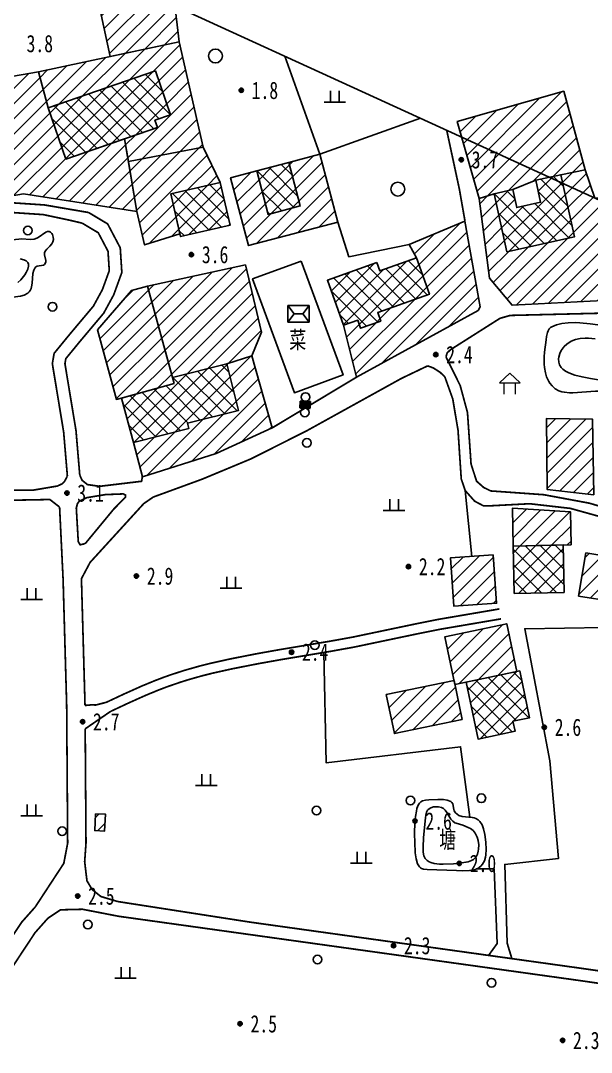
# Model space of a CAD drawing. Header units: metres. Extents: x 494039 to 619385, y 3351420 to 3402703.
# Drawn here: x 584907.1 to 585038.9, y 3395244.8 to 3395483.2 of the extents above; entities that cross this region are included whole.
import ezdxf
from ezdxf.enums import TextEntityAlignment as Align

# ---------------------------------------------------------------- set-up
doc = ezdxf.new("R2010")
doc.units = ezdxf.units.M
for name, pattern in [('4410a', [0]), ('8521', [0]), ('9610', [0])]:
    doc.linetypes.add(name, pattern=pattern)
for name, color, linetype in [('210100', 130, 'Continuous'), ('230102', 141, 'Continuous'), ('310300', 8, 'Continuous'), ('310500', 8, 'Continuous'), ('330400', 8, 'Continuous'), ('350205', 8, 'Continuous'), ('420500', 8, 'Continuous'), ('440100', 8, 'Continuous'), ('510301', 8, 'Continuous'), ('510402', 8, 'Continuous'), ('720100', 8, 'Continuous'), ('760201', 8, '8521'), ('810100', 8, '9610'), ('810302', 8, 'Continuous'), ('810501', 8, 'Continuous'), ('范围线', 8, 'Continuous')]:
    doc.layers.add(name, color=color, linetype=linetype)
pattern_1 = [(45, (0, 0), (-1.767766953, 1.767766953), []), (135, (0, 0), (-1.767766953, -1.767766953), [])]
pattern_2 = [(45, (0, 0), (-1.767766953, 1.767766953), [])]

# ---------------------------------------------------------------- blocks, each defined once
blk = doc.blocks.new('gc100')
at = {"color": 0, "linetype": 'Continuous', "lineweight": 13, "flags": 128}
blk.add_lwpolyline([(-1.2, 1.3), (1.2, 1.3), (0, 2.4)], close=True, dxfattribs=at)
for points in [[(-0.65, 0), (-0.65, 1.3)], [(0.65, 0), (0.65, 1.3)]]:
    blk.add_lwpolyline(points, dxfattribs=at)
blk = doc.blocks.new('gc170')
at = {"linetype": 'Continuous'}
blk.add_circle((0, 0), 0.5, dxfattribs=at)
blk = doc.blocks.new('p_point')
for radius in [0.25, 0.2, 0.15, 0.1, 0.05]:
    blk.add_circle((0, 0), radius)
blk.add_point((0, 0))
blk = doc.blocks.new('vm')
at = {"linetype": 'Continuous'}
for p, q in [((-0.5, 0), (-0.5, 1.3)), ((0.5, 1.3), (0.5, 0)), ((1.25, 0), (-1.25, 0))]:
    blk.add_line(p, q, dxfattribs=at)
blk = doc.blocks.new('v1')
blk.add_circle((0, 0), 0.8)
blk = doc.blocks.new('mf')
for p, q in [((1.25, 0.95), (-1.25, 0.95)), ((-1.25, 0.95), (-1.25, -0.95)), ((0.5, 0), (-0.5, 0)), ((1.25, -0.95), (1.25, 0.95)), ((-1.25, -0.95), (1.25, -0.95))]:
    blk.add_line(p, q)
at = {"flags": 128}
for points in [[(-1.25, -0.95), (-0.5, 0), (-1.25, 0.95)], [(1.25, -0.95), (0.5, 0), (1.25, 0.95)]]:
    blk.add_lwpolyline(points, dxfattribs=at)
blk = doc.blocks.new('1-3&1-4')
at = {"layer": '310300', "linetype": 'Continuous'}
h = blk.add_hatch(dxfattribs=at)
h.set_pattern_fill('ANSI31', color=8, scale=20, style=0)
h.set_pattern_definition(pattern_2)
h.paths.add_polyline_path([(584927.7549, 3395474.8623), (584923.562, 3395494.2034), (584941.5204, 3395496.6392), (584943.6501, 3395478.2755)])
h = blk.add_hatch(dxfattribs=at)
h.set_pattern_fill('ANSI31', color=8, scale=20, style=0)
h.set_pattern_definition(pattern_2)
h.paths.add_polyline_path([(584911.2018, 3395471.3078), (584913.3858, 3395463.0148), (584938.1755, 3395471.5699), (584941.6874, 3395461.3935), (584938.0635, 3395460.1428), (584938.6354, 3395458.4856), (584931.0509, 3395455.8682), (584931.9519, 3395450.5893), (584949.2169, 3395453.9474), (584943.6501, 3395478.2755)])
h = blk.add_hatch(dxfattribs=at)
h.set_pattern_fill('ANSI31', color=8, scale=20, style=0)
h.set_pattern_definition(pattern_2)
h.paths.add_polyline_path([(584911.2018, 3395471.3078), (584913.3858, 3395463.0148), (584917.4696, 3395451.1812), (584931.0509, 3395455.8682), (584933.913, 3395439.1002), (584907.6917, 3395443.1201), (584902.8868, 3395442.2922), (584896.8801, 3395468.8638)])
h = blk.add_hatch(dxfattribs=at)
h.set_pattern_fill('ANSI31', color=8, scale=20, style=0)
h.set_pattern_definition(pattern_2)
h.paths.add_polyline_path([(585026.0589, 3395446.2857), (585031.8204, 3395447.5526), (585037.478, 3395448.6897), (585032.4998, 3395466.852), (585007.8938, 3395459.8409), (585012.9944, 3395442.0933), (585016.4315, 3395443.1862), (585020.7239, 3395444.13)])
h = blk.add_hatch(dxfattribs=at)
h.set_pattern_fill('ANSI31', color=8, scale=20, style=0)
h.set_pattern_definition(pattern_2)
h.paths.add_polyline_path([(584931.9519, 3395450.5893), (584933.913, 3395439.1002), (584935.6748, 3395431.3255), (584943.8642, 3395433.8857), (584941.7241, 3395443.1467), (584953.1413, 3395445.7851), (584949.2169, 3395453.9474)])
h = blk.add_hatch(dxfattribs=at)
h.set_pattern_fill('ANSI31', color=8, scale=20, style=0)
h.set_pattern_definition(pattern_2)
h.paths.add_polyline_path([(584971.6364, 3395440.3621), (584964.2266, 3395438.4078), (584961.5763, 3395448.4566), (584955.5512, 3395446.8675), (584959.69, 3395431.1749), (584980.3112, 3395436.6136), (584976.1724, 3395452.3062), (584968.9862, 3395450.4109)])
h = blk.add_hatch(dxfattribs=at)
h.set_pattern_fill('ANSI31', color=8, scale=20, style=0)
h.set_pattern_definition(pattern_2)
h.paths.add_polyline_path([(585012.9944, 3395442.0933), (585016.4315, 3395443.1862), (585019.3865, 3395429.7469), (585034.9816, 3395433.176), (585031.8204, 3395447.5526), (585037.478, 3395448.6897), (585039.7059, 3395442.1699), (585043.4365, 3395442.4897), (585047.6071, 3395418.8369), (585020.5698, 3395417.4028), (585015.3667, 3395423.644)])
h = blk.add_hatch(dxfattribs=at)
h.set_pattern_fill('ANSI31', color=8, scale=20, style=0)
h.set_pattern_definition(pattern_2)
h.paths.add_polyline_path([(584998.4728, 3395428.3308), (585001.4631, 3395419.9449), (584989.5395, 3395415.6932), (584990.2385, 3395413.7331), (584985.5846, 3395412.0736), (584984.9175, 3395413.9445), (584981.6225, 3395412.7696), (584984.6415, 3395400.7823), (585012.7653, 3395416.2162), (585013.1777, 3395417.0685), (585009.6995, 3395436.8419), (584996.8025, 3395431.4045)])
h = blk.add_hatch(dxfattribs=at)
h.set_pattern_fill('ANSI31', color=8, scale=20, style=0)
h.set_pattern_definition(pattern_2)
h.paths.add_polyline_path([(584936.3888, 3395421.8446), (584942.1645, 3395400.6973), (584954.6989, 3395403.8315), (584960.4394, 3395405.688), (584962.6893, 3395411.2092), (584958.985, 3395426.7312)])
h = blk.add_hatch(dxfattribs=at)
h.set_pattern_fill('ANSI31', color=8, scale=20, style=0)
h.set_pattern_definition(pattern_2)
h.paths.add_polyline_path([(584942.5484, 3395399.2918), (584936.3888, 3395421.8446), (584932.633, 3395420.8188), (584924.7775, 3395411.7325), (584929.1731, 3395395.6387)])
h = blk.add_hatch(dxfattribs=at)
h.set_pattern_fill('ANSI31', color=8, scale=20, style=0)
h.set_pattern_definition(pattern_2)
h.paths.add_polyline_path([(584933.1136, 3395385.6927), (584945.8871, 3395388.8867), (584945.5753, 3395390.1338), (584957.3856, 3395393.087), (584954.6989, 3395403.8315), (584960.4394, 3395405.688), (584965.1225, 3395389.0382), (584952.2298, 3395383.1433), (584935.1808, 3395377.7881)])
h = blk.add_hatch(dxfattribs=at)
h.set_pattern_fill('ANSI31', color=8, scale=20, style=0)
h.set_pattern_definition(pattern_2)
h.paths.add_polyline_path([(585039.4963, 3395373.6203), (585039.1352, 3395391.0951), (585028.5334, 3395391.2425), (585028.6849, 3395374.805)])
h = blk.add_hatch(dxfattribs=at)
h.set_pattern_fill('ANSI31', color=8, scale=20, style=0)
h.set_pattern_definition(pattern_2)
h.paths.add_polyline_path([(585034.2063, 3395362.0432), (585034.0485, 3395369.6875), (585020.6581, 3395370.4753), (585020.8378, 3395361.7673)])
h = blk.add_hatch(dxfattribs=at)
h.set_pattern_fill('ANSI31', color=8, scale=20, style=0)
h.set_pattern_definition(pattern_2)
h.paths.add_polyline_path([(585037.5787, 3395360.2122), (585045.4913, 3395358.9143), (585043.8512, 3395348.9151), (585035.9386, 3395350.213)])
h = blk.add_hatch(dxfattribs=at)
h.set_pattern_fill('ANSI31', color=8, scale=20, style=0)
h.set_pattern_definition(pattern_2)
h.paths.add_polyline_path([(585016.1779, 3395359.7109), (585016.9816, 3395348.55), (585007.1447, 3395347.8417), (585006.3411, 3395359.0027)])
h = blk.add_hatch(dxfattribs=at)
h.set_pattern_fill('ANSI31', color=8, scale=20, style=0)
h.set_pattern_definition(pattern_2)
h.paths.add_polyline_path([(585021.649, 3395332.791), (585019.3315, 3395343.8154), (585005.0663, 3395340.8166), (585007.3838, 3395329.7922)])
h = blk.add_hatch(dxfattribs=at)
h.set_pattern_fill('ANSI31', color=8, scale=20, style=0)
h.set_pattern_definition(pattern_2)
h.paths.add_polyline_path([(585009.0825, 3395321.7115), (584993.3916, 3395318.413), (584991.4991, 3395327.4157), (585007.1899, 3395330.7142)])
h = blk.add_hatch(dxfattribs=at)
h.set_pattern_fill('ANSI31', color=8, scale=20, style=0)
h.set_pattern_definition(pattern_2)
h.paths.add_polyline_path([(584924.3751, 3395299.8874), (584924.1649, 3395295.9974), (584926.4563, 3395295.8736), (584926.6665, 3395299.7636)])
at = {"layer": '310500', "linetype": 'Continuous'}
h = blk.add_hatch(dxfattribs=at)
h.set_pattern_fill('ANSI37', color=8, scale=20, style=0)
h.set_pattern_definition(pattern_1)
h.paths.add_polyline_path([(584938.1755, 3395471.5699), (584941.6874, 3395461.3935), (584938.0635, 3395460.1428), (584938.6354, 3395458.4856), (584917.4696, 3395451.1812), (584913.3858, 3395463.0148)])
h = blk.add_hatch(dxfattribs=at)
h.set_pattern_fill('ANSI37', color=8, scale=20, style=0)
h.set_pattern_definition(pattern_1)
h.paths.add_polyline_path([(584968.9862, 3395450.4109), (584971.6364, 3395440.3621), (584964.2266, 3395438.4078), (584961.5763, 3395448.4566)])
h = blk.add_hatch(dxfattribs=at)
h.set_pattern_fill('ANSI37', color=8, scale=20, style=0)
h.set_pattern_definition(pattern_1)
h.paths.add_polyline_path([(584953.1413, 3395445.7851), (584955.4281, 3395435.8892), (584944.0109, 3395433.2508), (584941.7241, 3395443.1467)])
h = blk.add_hatch(dxfattribs=at)
h.set_pattern_fill('ANSI37', color=8, scale=20, style=0)
h.set_pattern_definition(pattern_1)
h.paths.add_polyline_path([(585034.9816, 3395433.176), (585031.8204, 3395447.5526), (585026.0589, 3395446.2857), (585027.1794, 3395441.1897), (585021.6383, 3395439.9713), (585020.7239, 3395444.13), (585016.4315, 3395443.1862), (585019.3865, 3395429.7469)])
h = blk.add_hatch(dxfattribs=at)
h.set_pattern_fill('ANSI37', color=8, scale=20, style=0)
h.set_pattern_definition(pattern_1)
h.paths.add_polyline_path([(584989.3666, 3395427.2823), (584990.0622, 3395425.3318), (584998.4728, 3395428.3308), (585001.4631, 3395419.9449), (584989.5395, 3395415.6932), (584990.2385, 3395413.7331), (584985.5846, 3395412.0736), (584984.9175, 3395413.9445), (584981.6225, 3395412.7696), (584977.9049, 3395423.1953)])
h = blk.add_hatch(dxfattribs=at)
h.set_pattern_fill('ANSI37', color=8, scale=20, style=0)
h.set_pattern_definition(pattern_1)
h.paths.add_polyline_path([(584942.518, 3395399.2835), (584942.1645, 3395400.6973), (584954.6989, 3395403.8315), (584957.3856, 3395393.087), (584945.5753, 3395390.1338), (584945.8871, 3395388.8867), (584933.1136, 3395385.6927), (584930.3477, 3395395.9596)])
h = blk.add_hatch(dxfattribs=at)
h.set_pattern_fill('ANSI37', color=8, scale=20, style=0)
h.set_pattern_definition(pattern_1)
h.paths.add_polyline_path([(585032.3466, 3395362.0048), (585032.5725, 3395351.0578), (585021.0638, 3395350.8203), (585020.8378, 3395361.7673)])
h = blk.add_hatch(dxfattribs=at)
h.set_pattern_fill('ANSI37', color=8, scale=20, style=0)
h.set_pattern_definition(pattern_1)
h.paths.add_polyline_path([(585022.33, 3395332.9342), (585024.6127, 3395322.0755), (585020.7827, 3395321.2704), (585021.2702, 3395318.9511), (585012.7292, 3395317.1556), (585009.959, 3395330.3336)])
at = {"layer": '210100', "color": 141, "linetype": 'Continuous', "flags": 128}
for points in [[(584906.4182, 3395422.649), (584907.1009, 3395423.2769), (584907.4183, 3395423.6364), (584908.0078, 3395424.4562), (584908.3068, 3395424.9692), (584908.6828, 3395425.7755), (584908.8639, 3395426.4256), (584908.8724, 3395426.926), (584908.7311, 3395427.3006), (584908.3277, 3395427.6622), (584907.7891, 3395427.9019), (584906.9771, 3395428.1157)], [(585041.9672, 3395399.9526), (585038.7277, 3395400.442), (585036.733, 3395400.8283), (585035.0856, 3395401.2726), (585033.6965, 3395401.7801), (585032.8934, 3395402.1803), (585032.2964, 3395402.5956), (585031.894, 3395403), (585031.5198, 3395403.645), (585031.3619, 3395404.266), (585031.3345, 3395405.0016), (585031.3788, 3395405.4119), (585031.582, 3395406.22), (585031.9268, 3395406.974), (585032.3441, 3395407.5823), (585032.6121, 3395407.8888), (585033.2112, 3395408.4335), (585034.2252, 3395409.0757), (585035.1921, 3395409.4629), (585036.2932, 3395409.7032), (585037.4248, 3395409.7849), (585038.1928, 3395409.7682), (585039.7532, 3395409.6048)]]:
    blk.add_lwpolyline(points, dxfattribs=at)
at = {"layer": '230102', "color": 141, "linetype": 'Continuous', "elevation": 1.9944, "flags": 128}
blk.add_lwpolyline([(585009.1962, 3395297.2657), (585007.6862, 3395297.6859), (585007.367, 3395297.8355), (585006.863, 3395298.1707), (585006.4065, 3395298.6557), (585005.5381, 3395300.1607), (585005.157, 3395300.7043), (585004.736, 3395301.0801), (585004.2497, 3395301.3347), (585003.5464, 3395301.5152), (585002.7776, 3395301.5201), (585002.4222, 3395301.4659), (585001.8045, 3395301.2752), (585001.2292, 3395300.897), (585001.071, 3395300.7037), (585000.8415, 3395300.2468), (585000.6626, 3395299.5576), (585000.5797, 3395298.9861), (585000.1353, 3395294.3774), (585000.0109, 3395292.2094), (585000.0606, 3395290.9952), (585000.2278, 3395290.1808), (585000.5056, 3395289.5869), (585000.9897, 3395289.0654), (585001.3976, 3395288.7894), (585001.7922, 3395288.6041), (585002.5795, 3395288.3847), (585003.8131, 3395288.25), (585004.6544, 3395288.2303), (585007.0775, 3395288.3173), (585008.4575, 3395288.4412), (585009.9187, 3395288.6727), (585010.4372, 3395288.7997), (585011.2001, 3395289.0746), (585011.6902, 3395289.3611), (585012.1045, 3395289.7676), (585012.4113, 3395290.2609), (585012.5577, 3395290.5883), (585012.7589, 3395291.2406), (585012.8417, 3395291.7298), (585012.8737, 3395292.6965), (585012.7528, 3395293.7154), (585012.5412, 3395294.485), (585012.0671, 3395295.4236), (585011.5588, 3395296.0106), (585010.9813, 3395296.4516), (585010.6133, 3395296.6724), (585009.7766, 3395297.0664)], close=True, dxfattribs=at)
at = {"layer": '310300', "color": 8, "linetype": 'Continuous', "flags": 128}
for points, elevation in [([(584927.7549, 3395474.8623), (584923.562, 3395494.2034), (584941.5204, 3395496.6392), (584943.6501, 3395478.2755)], 6.5997), ([(584911.2018, 3395471.3078), (584913.3858, 3395463.0148), (584938.1755, 3395471.5699), (584941.6874, 3395461.3935), (584938.0635, 3395460.1428), (584938.6354, 3395458.4856), (584931.0509, 3395455.8682), (584931.9519, 3395450.5893), (584949.2169, 3395453.9474), (584943.6501, 3395478.2755)], 5.3155), ([(584911.2018, 3395471.3078), (584913.3858, 3395463.0148), (584917.4696, 3395451.1812), (584931.0509, 3395455.8682), (584933.913, 3395439.1002), (584907.6917, 3395443.1201), (584902.8868, 3395442.2922), (584896.8801, 3395468.8638)], 5.3155), ([(585026.0589, 3395446.2857), (585031.8204, 3395447.5526), (585037.478, 3395448.6897), (585032.4998, 3395466.852), (585007.8938, 3395459.8409), (585012.9944, 3395442.0933), (585016.4315, 3395443.1862), (585020.7239, 3395444.13)], 5.2336), ([(584931.9519, 3395450.5893), (584933.913, 3395439.1002), (584935.6748, 3395431.3255), (584943.8642, 3395433.8857), (584941.7241, 3395443.1467), (584953.1413, 3395445.7851), (584949.2169, 3395453.9474)], 5.6616), ([(584971.6364, 3395440.3621), (584964.2266, 3395438.4078), (584961.5763, 3395448.4566), (584955.5512, 3395446.8675), (584959.69, 3395431.1749), (584980.3112, 3395436.6136), (584976.1724, 3395452.3062), (584968.9862, 3395450.4109)], 5.6616), ([(585012.9944, 3395442.0933), (585016.4315, 3395443.1862), (585019.3865, 3395429.7469), (585034.9816, 3395433.176), (585031.8204, 3395447.5526), (585037.478, 3395448.6897), (585039.7059, 3395442.1699), (585043.4365, 3395442.4897), (585047.6071, 3395418.8369), (585020.5698, 3395417.4028), (585015.3667, 3395423.644)], 5.2336), ([(584936.3888, 3395421.8446), (584942.1645, 3395400.6973), (584954.6989, 3395403.8315), (584960.4394, 3395405.688), (584962.6893, 3395411.2092), (584958.985, 3395426.7312)], 5.3452), ([(584942.5484, 3395399.2918), (584936.3888, 3395421.8446), (584932.633, 3395420.8188), (584924.7775, 3395411.7325), (584929.1731, 3395395.6387)], 5.3452), ([(584933.1136, 3395385.6927), (584945.8871, 3395388.8867), (584945.5753, 3395390.1338), (584957.3856, 3395393.087), (584954.6989, 3395403.8315), (584960.4394, 3395405.688), (584965.1225, 3395389.0382), (584952.2298, 3395383.1433), (584935.1808, 3395377.7881)], 5.2336), ([(585039.4963, 3395373.6203), (585039.1352, 3395391.0951), (585028.5334, 3395391.2425), (585028.6849, 3395374.805)], 5.3452), ([(585034.2063, 3395362.0432), (585034.0485, 3395369.6875), (585020.6581, 3395370.4753), (585020.8378, 3395361.7673)], 5.3452), ([(585037.5787, 3395360.2122), (585045.4913, 3395358.9143), (585043.8512, 3395348.9151), (585035.9386, 3395350.213)], 5.3452), ([(585016.1779, 3395359.7109), (585016.9816, 3395348.55), (585007.1447, 3395347.8417), (585006.3411, 3395359.0027)], 5.3452), ([(585021.649, 3395332.791), (585019.3315, 3395343.8154), (585005.0663, 3395340.8166), (585007.3838, 3395329.7922)], 5.3452), ([(585009.0825, 3395321.7115), (584993.3916, 3395318.413), (584991.4991, 3395327.4157), (585007.1899, 3395330.7142)], 5.3452)]:
    blk.add_lwpolyline(points, close=True, dxfattribs=dict(at, elevation=elevation))
for points in [[(584998.4728, 3395428.3308), (585001.4631, 3395419.9449), (584989.5395, 3395415.6932), (584990.2385, 3395413.7331), (584985.5846, 3395412.0736), (584984.9175, 3395413.9445), (584981.6225, 3395412.7696), (584984.6415, 3395400.7823), (585012.7653, 3395416.2162), (585013.1777, 3395417.0685), (585009.6995, 3395436.8419), (584996.8025, 3395431.4045)], [(584924.3751, 3395299.8874), (584924.1649, 3395295.9974), (584926.4563, 3395295.8736), (584926.6665, 3395299.7636)]]:
    blk.add_lwpolyline(points, close=True, dxfattribs=at)
at = {"layer": '310500', "color": 8, "linetype": 'Continuous', "flags": 128}
for points, elevation in [([(584938.1755, 3395471.5699), (584941.6874, 3395461.3935), (584938.0635, 3395460.1428), (584938.6354, 3395458.4856), (584917.4696, 3395451.1812), (584913.3858, 3395463.0148)], 11.6411), ([(584968.9862, 3395450.4109), (584971.6364, 3395440.3621), (584964.2266, 3395438.4078), (584961.5763, 3395448.4566)], 11.6411), ([(584953.1413, 3395445.7851), (584955.4281, 3395435.8892), (584944.0109, 3395433.2508), (584941.7241, 3395443.1467)], 11.6411), ([(585034.9816, 3395433.176), (585031.8204, 3395447.5526), (585026.0589, 3395446.2857), (585027.1794, 3395441.1897), (585021.6383, 3395439.9713), (585020.7239, 3395444.13), (585016.4315, 3395443.1862), (585019.3865, 3395429.7469)], 10.4377), ([(584989.3666, 3395427.2823), (584990.0622, 3395425.3318), (584998.4728, 3395428.3308), (585001.4631, 3395419.9449), (584989.5395, 3395415.6932), (584990.2385, 3395413.7331), (584985.5846, 3395412.0736), (584984.9175, 3395413.9445), (584981.6225, 3395412.7696), (584977.9049, 3395423.1953)], 10.4377), ([(585022.33, 3395332.9342), (585024.6127, 3395322.0755), (585020.7827, 3395321.2704), (585021.2702, 3395318.9511), (585012.7292, 3395317.1556), (585009.959, 3395330.3336)], 13.0843)]:
    blk.add_lwpolyline(points, close=True, dxfattribs=dict(at, elevation=elevation))
for points in [[(584942.518, 3395399.2835), (584942.1645, 3395400.6973), (584954.6989, 3395403.8315), (584957.3856, 3395393.087), (584945.5753, 3395390.1338), (584945.8871, 3395388.8867), (584933.1136, 3395385.6927), (584930.3477, 3395395.9596)], [(585032.3466, 3395362.0048), (585032.5725, 3395351.0578), (585021.0638, 3395350.8203), (585020.8378, 3395361.7673)]]:
    blk.add_lwpolyline(points, close=True, dxfattribs=at)
at = {"layer": '330400', "color": 8, "linetype": 'Continuous', "flags": 128}
blk.add_lwpolyline([(584971.88, 3395427.6065), (584981.5428, 3395401.3031), (584970.285, 3395397.1674), (584960.6222, 3395423.4708)], close=True, dxfattribs=at)
at = {"layer": '420500', "color": 8, "linetype": 'Continuous', "const_width": 0.4, "flags": 128}
for points in [[(585009.6995, 3395436.8419), (585008.4064, 3395444.195), (585005.4771, 3395457.8459)], [(584843.1046, 3395410.9812), (584851.8843, 3395414.3141), (584853.2287, 3395415.0622), (584853.889, 3395415.746), (584854.7818, 3395416.8738), (584860.9884, 3395426.0576), (584863.8156, 3395428.5532), (584869.2166, 3395431.846), (584876.8332, 3395434.3754), (584890.4648, 3395437.854), (584900.5153, 3395440.4734), (584905.1215, 3395441.0754), (584912.6049, 3395440.5724), (584922.7538, 3395438.8321)], [(584843.9683, 3395408.4949), (584852.8725, 3395412.2976), (584854.6104, 3395413.2647), (584855.5788, 3395414.2676), (584856.5926, 3395415.5481), (584862.6865, 3395424.5653), (584865.1516, 3395426.7412), (584870.1658, 3395429.7983), (584877.4646, 3395432.2221), (584891.0248, 3395435.6825), (584900.9451, 3395438.268), (584905.1923, 3395438.823), (584912.2953, 3395438.3456), (584918.4035, 3395437.0491), (584921.2797, 3395436.3707)], [(584922.7538, 3395438.8321), (584927.1528, 3395436.1975), (584930.0627, 3395430.6682), (584930.4319, 3395424.9665), (584928.5557, 3395419.8194), (584926.2468, 3395415.5753), (584920.6448, 3395408.9106), (584917.4893, 3395405.0602), (584917.2883, 3395403.899), (584919.8408, 3395388.4426), (584920.7112, 3395378.156)], [(584921.2797, 3395436.3707), (584924.9885, 3395434.1495), (584927.2391, 3395429.8729), (584927.5298, 3395425.3827), (584925.9333, 3395421.0028), (584923.8646, 3395417.2002), (584918.437, 3395410.743), (584914.7912, 3395406.2943), (584914.3785, 3395403.9103), (584916.9916, 3395388.0873), (584917.8524, 3395377.9141)], [(585094.3384, 3395417.1495), (585071.0541, 3395411.765), (585065.7996, 3395411.5146), (585049.9946, 3395414.6399), (585043.3835, 3395415.6199), (585020.1399, 3395415.0514), (585017.7571, 3395414.3642), (585006.3996, 3395407.1557), (585005.5827, 3395406.404), (585005.3123, 3395405.4696)], [(585105.6163, 3395365.5157), (585087.0938, 3395367.5223), (585082.8983, 3395366.7571), (585071.9434, 3395363.3884), (585068.9954, 3395363.3344), (585054.6744, 3395366.8327), (585038.4439, 3395371.6613), (585027.8918, 3395373.6215), (585015.6567, 3395374.4926), (585014.0367, 3395375.2842), (585012.3816, 3395376.7356), (585011.1015, 3395380.7011), (585010.2746, 3395392.6218), (585008.5934, 3395398.8417), (585005.3123, 3395405.4696)], [(584923.097, 3395357.9771), (584935.486, 3395371.556), (584937.675, 3395373.0729), (584949.0145, 3395377.2211), (584960.3279, 3395381.9328), (584973.2187, 3395388.4343), (584994.9816, 3395400.4768), (585001.0681, 3395403.3951)], [(585005.0332, 3395400.8857), (585006.8732, 3395395.7456), (585008.09, 3395388.5244), (585008.8337, 3395377.2783), (585009.7551, 3395374.5673), (585011.932, 3395372.1248), (585013.9778, 3395371.0406), (585015.3667, 3395371.0461), (585024.6488, 3395371.535), (585034.0285, 3395370.4624), (585050.0111, 3395366.0271), (585054.8066, 3395364.0572), (585065.2447, 3395361.557), (585067.3415, 3395360.6003), (585067.5208, 3395359.4567), (585065.2666, 3395342.9984)], [(584917.8524, 3395377.9141), (584917.1879, 3395376.6936), (584916.6771, 3395376.1477), (584915.5235, 3395375.6211), (584909.8354, 3395374.6543), (584893.067, 3395374.7001)], [(584920.7112, 3395378.156), (584921.2498, 3395376.9432), (584922.4812, 3395375.9592), (584925.2781, 3395375.5568), (584934.9887, 3395376.7221), (584935.1808, 3395377.7881)], [(584892.5745, 3395371.1889), (584902.19, 3395372.292), (584913.8018, 3395372.5099), (584916.0518, 3395370.763)], [(584917.9153, 3395293.0916), (584917.6883, 3395324.8486), (584916.862, 3395354.0535), (584916.0518, 3395370.763)], [(584921.9275, 3395324.9237), (584921.0987, 3395354.2162), (584923.097, 3395357.9771)], [(584929.4582, 3395279.6123), (584925.5835, 3395280.7734), (584923.5954, 3395282.3559), (584922.3709, 3395284.4), (584921.8439, 3395288.8291), (584922.1547, 3395293.1219)], [(584929.4582, 3395279.6123), (584960.1442, 3395274.8394), (585036.9625, 3395264.1242), (585052.9569, 3395261.8082)], [(584887.017, 3395224.9664), (584886.0711, 3395235.0664), (584886.7952, 3395240.4272), (584888.0705, 3395244.9011), (584891.0909, 3395250.1737), (584899.7836, 3395263.465), (584907.2822, 3395274.8199), (584910.4287, 3395278.3583)], [(584929.7173, 3395276.1988), (585036.5611, 3395261.3019), (585052.5483, 3395258.9869)], [(584890.6444, 3395225.4083), (584890.0051, 3395234.9341), (584890.6386, 3395239.6242), (584891.7059, 3395243.3685), (584894.4317, 3395248.1268), (584903.0564, 3395261.3142), (584910.3955, 3395272.4274), (584913.3553, 3395275.7559)]]:
    blk.add_lwpolyline(points, dxfattribs=at)
for points, elevation in [([(585001.0681, 3395403.3951), (585002.3886, 3395402.9153), (585003.963, 3395401.8951), (585005.0332, 3395400.8857)], 3.0312), ([(584984.6415, 3395400.7823), (584965.1225, 3395389.0382)], 3.1593), ([(584922.1547, 3395293.1219), (584921.9661, 3395319.5204)], 2.9922), ([(584910.4287, 3395278.3583), (584917.0201, 3395288.4207), (584917.9153, 3395293.0916)], 2.9922), ([(584913.3553, 3395275.7559), (584916.2743, 3395277.697), (584921.3349, 3395277.8241), (584929.7173, 3395276.1988)], 3.0572)]:
    blk.add_lwpolyline(points, dxfattribs=dict(at, elevation=elevation))
blk.add_lwpolyline([(584922.3058, 3395372.9328), (584920.5738, 3395372.1003), (584920.1709, 3395371.5643), (584919.9139, 3395370.5306), (584920.3647, 3395362.7687), (584920.799, 3395362.0506), (584921.6303, 3395362.2377), (584922.0666, 3395362.4324), (584928.5538, 3395370.2892), (584931.2618, 3395373.0476), (584931.2829, 3395373.5375), (584930.7606, 3395373.8059), (584926.6173, 3395373.6455)], close=True, dxfattribs=at)
at = {"layer": '440100', "color": 8, "linetype": '4410a', "const_width": 0.4, "flags": 128}
blk.add_lwpolyline([(584926.8645, 3395325.6535), (584930.8201, 3395327.5108), (584935.0371, 3395329.4067), (584938.1234, 3395330.6765), (584940.1649, 3395331.452), (584941.7399, 3395332.01), (584944.9213, 3395333.0384), (584948.5396, 3395334.0653), (584950.6846, 3395334.6043), (584955.3605, 3395335.6494), (584961.5103, 3395336.8589), (584966.9252, 3395337.8275), (584978.2795, 3395339.7226), (584983.6754, 3395340.6954), (584998.3866, 3395343.7831), (585003.4544, 3395344.7969), (585017.6347, 3395347.2208)], dxfattribs=at)
at = {"layer": '440100', "color": 8, "linetype": 'Continuous', "const_width": 0.4, "flags": 128}
for points in [[(584927.8069, 3395323.5291), (584931.7244, 3395325.3694), (584935.9011, 3395327.2472), (584938.9581, 3395328.5042), (584940.9577, 3395329.2634), (584944.0431, 3395330.3232), (584945.7954, 3395330.8707), (584948.9346, 3395331.7622), (584951.2572, 3395332.349), (584955.8908, 3395333.3849), (584961.9853, 3395334.5831), (584967.3546, 3395335.5431), (584978.7104, 3395337.4385), (584984.107, 3395338.4115), (584998.8187, 3395341.4993), (585003.8858, 3395342.5129), (585018.0271, 3395344.9301)], [(584921.9661, 3395319.5204), (584927.8069, 3395323.5291)]]:
    blk.add_lwpolyline(points, dxfattribs=at)
at = {"layer": '440100', "color": 8, "linetype": '4410a', "const_width": 0.4, "elevation": 3.3543, "flags": 128}
blk.add_lwpolyline([(584921.9275, 3395324.9237), (584923.4164, 3395325.0604), (584924.3952, 3395325.0204), (584926.8645, 3395325.6535)], dxfattribs=at)
at = {"layer": '510402', "color": 8, "linetype": 'Continuous'}
for p, q in [((584971.6183, 3395395.2489), (584971.549, 3395393.6889)), ((584971.549, 3395393.6889), (584973.9466, 3395393.5823)), ((584974.0159, 3395395.1423), (584971.6183, 3395395.2489)), ((584973.9466, 3395393.5823), (584974.0159, 3395395.1423))]:
    blk.add_line(p, q, dxfattribs=at)
at = {"layer": '510402', "color": 8, "linetype": 'Continuous', "const_width": 2.4, "flags": 128}
blk.add_lwpolyline([(584972.8268, 3395395.4146), (584972.7381, 3395393.4166)], dxfattribs=at)
at = {"layer": '760201', "color": 8, "linetype": '8521', "flags": 128}
for points in [[(584658.7937, 3395385.9027), (584662.9267, 3395386.0161), (584665.1711, 3395386.2161), (584666.9675, 3395386.4851), (584669.2472, 3395386.9718), (584670.7573, 3395387.3577), (584681.2677, 3395390.4635), (584683.9131, 3395391.1518), (584686.0859, 3395391.6146), (584690.1498, 3395392.2973), (584704.6949, 3395394.291), (584707.2332, 3395394.7113), (584715.55, 3395396.2969), (584718.2336, 3395396.6803), (584720.7069, 3395396.8533), (584722.9677, 3395396.8096), (584725.8805, 3395396.5683), (584733.021, 3395395.691), (584736.279, 3395395.3769), (584738.2739, 3395395.2781), (584746.6122, 3395395.1353), (584749.0866, 3395394.9549), (584750.8367, 3395394.7052), (584752.766, 3395394.2808), (584755.0571, 3395393.6257), (584756.5733, 3395393.1275), (584759.5832, 3395392.03), (584762.561, 3395390.829), (584765.4919, 3395389.5249), (584767.6397, 3395388.4557), (584769.0343, 3395387.6798), (584770.2313, 3395386.9434), (584772.5573, 3395385.3588), (584775.9523, 3395382.8292), (584781.9317, 3395378.2648), (584784.2149, 3395376.6428), (584786.1659, 3395375.3909), (584787.7785, 3395374.4956), (584788.5488, 3395374.125), (584790.0076, 3395373.5176), (584791.1267, 3395373.1131), (584793.7942, 3395372.2838), (584803.9202, 3395369.619), (584806.9811, 3395368.6572), (584808.7781, 3395367.9705), (584811.2197, 3395366.899), (584814.3066, 3395365.3969), (584818.3693, 3395363.2697), (584820.3834, 3395362.1669), (584824.0389, 3395360.0653), (584830.8619, 3395355.8459), (584832.9851, 3395354.6481), (584833.9457, 3395354.1581), (584835.4157, 3395353.4947), (584836.3435, 3395353.142), (584837.9565, 3395352.6542), (584839.7961, 3395352.2455), (584840.9164, 3395352.0571), (584843.1802, 3395351.7971), (584845.7673, 3395351.7012), (584846.999, 3395351.7378), (584849.4577, 3395351.9388), (584853.1191, 3395352.4825), (584855.5255, 3395352.9908), (584856.7117, 3395353.2952), (584858.4599, 3395353.831), (584859.3159, 3395354.1429), (584860.4326, 3395354.6161), (584861.2793, 3395355.0365), (584862.7168, 3395355.8678), (584863.5158, 3395356.3879), (584865.8215, 3395358.1032), (584867.9769, 3395360.0172), (584869.6169, 3395361.7696), (584870.8397, 3395363.3703), (584872.1156, 3395365.4231), (584872.8413, 3395366.8519), (584873.1608, 3395367.582), (584873.6492, 3395368.9212), (584873.9037, 3395369.826), (584874.2738, 3395371.6692), (584874.5365, 3395373.86), (584874.7012, 3395376.7164), (584874.7396, 3395378.6356), (584874.737, 3395380.5614), (584874.6173, 3395384.7425), (584873.9789, 3395394.459), (584873.8124, 3395398.2346), (584873.8332, 3395401.1465), (584873.9114, 3395402.3835), (584874.1114, 3395404.0179), (584874.4897, 3395405.7303), (584875.1372, 3395407.5239), (584876.0199, 3395409.2333), (584876.7373, 3395410.301), (584877.6421, 3395411.3781), (584878.9651, 3395412.6119), (584880.3506, 3395413.5909), (584881.6844, 3395414.3022), (584882.6038, 3395414.7035), (584884.4964, 3395415.3779), (584886.4409, 3395415.9305), (584889.4214, 3395416.6181), (584893.9871, 3395417.4802), (584897.0884, 3395417.9999), (584906.3804, 3395419.3914), (584907.0259, 3395419.5172), (584907.8832, 3395419.7673), (584908.6833, 3395420.1865), (584909.032, 3395420.5006), (584909.2396, 3395420.779), (584909.4706, 3395421.2786), (584909.5712, 3395421.6255), (584909.7086, 3395422.47), (584909.9006, 3395424.7368), (584910.0983, 3395425.4826), (584910.3067, 3395425.9401), (584910.55, 3395426.2594), (584910.8645, 3395426.4567), (584912.3187, 3395426.7009), (584912.5798, 3395426.8392), (584912.7388, 3395427.0413), (584912.8452, 3395427.4059), (584912.8582, 3395427.7482), (584912.598, 3395429.0269), (584912.577, 3395429.4901), (584912.7467, 3395429.9297), (584913.1141, 3395430.3794), (584913.8217, 3395431.0795), (584914.2211, 3395431.583), (584914.4806, 3395432.0887), (584914.6149, 3395432.6224), (584914.5988, 3395433.1673), (584914.3867, 3395433.7409), (584914.2458, 3395433.9552), (584913.9435, 3395434.267), (584913.6466, 3395434.4357), (584913.4422, 3395434.4796), (584913.2613, 3395434.4691), (584912.8746, 3395434.3261), (584911.0959, 3395433.0892), (584910.7858, 3395432.9181), (584910.1883, 3395432.688), (584909.3426, 3395432.5911), (584907.2286, 3395432.7126), (584906.6162, 3395432.701), (584905.8932, 3395432.6284), (584905.2848, 3395432.5087), (584904.2085, 3395432.185), (584903.5004, 3395431.9156), (584900.5656, 3395430.7117), (584899.6984, 3395430.4446), (584898.5981, 3395430.2136), (584896.9189, 3395430.0347), (584894.9294, 3395430.0003), (584888.8736, 3395430.31), (584886.2779, 3395430.3425), (584885.3666, 3395430.2991), (584883.3531, 3395430.0832), (584881.0223, 3395429.6747), (584879.699, 3395429.3847), (584877.0742, 3395428.7052), (584874.4889, 3395427.8996), (584871.657, 3395426.8103), (584869.8421, 3395425.9296), (584867.8912, 3395424.7247), (584865.809, 3395423.1292), (584863.8823, 3395421.3483), (584862.2968, 3395419.5602), (584861.4161, 3395418.3358), (584860.3724, 3395416.4869), (584859.3601, 3395414.1309), (584858.7448, 3395412.2993), (584858.2522, 3395410.4298), (584857.8686, 3395408.2867), (584857.6761, 3395406.0674), (584857.4525, 3395400.3874), (584857.367, 3395399.4134), (584857.1189, 3395397.7313), (584856.7625, 3395396.3214), (584856.4858, 3395395.5413), (584855.8828, 3395394.1608), (584854.2689, 3395390.8283), (584853.7905, 3395389.601), (584853.4661, 3395388.3801), (584853.375, 3395387.8063), (584853.2873, 3395386.642), (584853.3342, 3395384.8639), (584853.5582, 3395382.758), (584854.2164, 3395377.9012), (584854.335, 3395376.0902), (584854.2977, 3395374.5963), (584854.1845, 3395373.6687), (584853.9571, 3395372.6942), (584853.5429, 3395371.7216), (584853.0757, 3395371.0436), (584852.3638, 3395370.3723), (584851.8663, 3395370.0826), (584851.2421, 3395369.9012), (584850.6137, 3395369.8872), (584849.8994, 3395370.0221), (584849.1173, 3395370.313), (584848.1044, 3395370.8748), (584847.0721, 3395371.6571), (584846.3392, 3395372.3542), (584845.8317, 3395372.9093), (584844.8972, 3395374.0798), (584844.3156, 3395374.8905), (584841.9223, 3395378.3715), (584840.9996, 3395379.5241), (584840.1494, 3395380.412), (584839.5503, 3395380.9377), (584838.5166, 3395381.7041), (584836.8343, 3395382.6901), (584835.0434, 3395383.4736), (584833.8097, 3395383.8674), (584832.8755, 3395384.082), (584831.4965, 3395384.2698), (584829.4847, 3395384.352), (584823.1585, 3395384.1885), (584818.0254, 3395384.2486), (584814.7003, 3395384.3535), (584807.4396, 3395384.7239), (584804.2209, 3395385.0188), (584802.8961, 3395385.1941), (584800.8173, 3395385.5757), (584799.3083, 3395385.9765), (584798.5761, 3395386.2265), (584797.6296, 3395386.6244), (584796.6273, 3395387.1703), (584795.0805, 3395388.2887), (584793.9167, 3395389.3195), (584792.533, 3395390.7082), (584789.7077, 3395393.8976), (584785.2407, 3395399.449), (584780.9142, 3395405.0818), (584777.9883, 3395409.0256), (584775.2933, 3395412.9011), (584772.6328, 3395417.1964), (584770.8453, 3395420.3381), (584769.3303, 3395423.2257), (584768.6987, 3395424.5356), (584767.8228, 3395426.546), (584767.0187, 3395428.8078), (584766.5594, 3395430.5618), (584766.3839, 3395431.453), (584766.1938, 3395432.8831), (584766.1478, 3395433.5952), (584766.1401, 3395434.3019), (584766.2348, 3395435.5182), (584766.4479, 3395436.5304), (584766.6715, 3395437.1841), (584766.9438, 3395437.767), (584767.3891, 3395438.48), (584767.9303, 3395439.1216), (584768.6058, 3395439.6985), (584772.1964, 3395441.8761), (584774.4209, 3395443.3822), (584777.1838, 3395445.4026), (584783.6596, 3395450.3766), (584785.5846, 3395451.7379), (584787.2713, 3395452.8059), (584788.133, 3395453.2895), (584789.3073, 3395453.8634), (584790.5188, 3395454.3331), (584791.1419, 3395454.5189), (584792.182, 3395454.7391), (584793.0011, 3395454.8529), (584795.5714, 3395455.1191)], [(585098.6929, 3395415.1553), (585095.6886, 3395414.64), (585091.7647, 3395413.7916), (585084.3057, 3395411.8645), (585081.0529, 3395411.1034), (585079.7447, 3395410.8468), (585077.77, 3395410.544), (585075.0955, 3395410.3364), (585073.03, 3395410.2867), (585068.3494, 3395410.3348), (585062.2363, 3395410.5773), (585056.8574, 3395410.9219), (585052.8222, 3395411.3062), (585049.9324, 3395411.6429), (585038.6006, 3395413.1181), (585036.2629, 3395413.3371), (585035.203, 3395413.3838), (585033.516, 3395413.3528), (585032.0539, 3395413.18), (585030.8156, 3395412.8857), (585029.7241, 3395412.4494), (585029.4513, 3395412.2598), (585029.157, 3395411.9436), (585028.8863, 3395411.4627), (585028.7653, 3395411.1382), (585028.5458, 3395410.1871), (585028.4267, 3395409.4021), (585028.0861, 3395406.5435), (585028.0148, 3395405.4705), (585028.0081, 3395403.796), (585028.0688, 3395402.9828), (585028.263, 3395401.8005), (585028.5407, 3395400.857), (585029.0478, 3395399.7865), (585029.288, 3395399.4169), (585029.8102, 3395398.778), (585030.5644, 3395398.118), (585031.3929, 3395397.6596), (585032.1024, 3395397.4184), (585032.6573, 3395397.298), (585033.8148, 3395397.1817), (585034.6145, 3395397.1757), (585039.8249, 3395397.5596), (585040.7852, 3395397.5614), (585042.1228, 3395397.4651), (585044.0866, 3395397.1546), (585046.333, 3395396.6283), (585051.0652, 3395395.2977), (585053.2634, 3395394.7462), (585055.1542, 3395394.3977), (585056.7115, 3395394.2493), (585058.4557, 3395394.2561), (585060.5049, 3395394.4305), (585063.4497, 3395394.8608), (585069.073, 3395395.784), (585071.1483, 3395396.0109), (585072.7276, 3395396.0951), (585075.4911, 3395396.0939), (585079.0431, 3395395.9158), (585084.1694, 3395395.4672), (585089.6763, 3395394.8276), (585093.7795, 3395394.2351), (585100.0953, 3395393.1693), (585105.4166, 3395392.1513), (585109.265, 3395391.2966), (585112.128, 3395390.5332), (585114.9555, 3395389.5821), (585116.7447, 3395388.8158), (585118.711, 3395387.7508), (585119.3282, 3395387.3457), (585120.2604, 3395386.6356), (585121.2773, 3395385.6498), (585122.2474, 3395384.3498), (585122.5837, 3395383.7873), (585123.1759, 3395382.6093), (585123.8072, 3395380.965), (585124.3637, 3395378.8361), (585124.6801, 3395376.9813), (585124.9385, 3395374.4813), (585125.0644, 3395371.6497), (585125.0715, 3395370.0739), (585124.9722, 3395367.2436), (585124.7751, 3395365.0261), (585124.3743, 3395362.3045), (585124.0637, 3395360.6141), (585122.2826, 3395352.201), (585121.6384, 3395348.8227), (585120.696, 3395342.2521), (585120.2462, 3395339.5984), (585119.5541, 3395336.6006), (585118.5294, 3395332.9754), (585116.9681, 3395328.0702), (585115.9784, 3395325.1423), (585111.9013, 3395313.8074), (585111.0187, 3395311.2981), (585109.8772, 3395307.8255), (585108.6236, 3395303.3887), (585104.8743, 3395288.4346), (585103.6183, 3395284.0608), (585101.7488, 3395278.199), (585099.3218, 3395271.0121), (585097.3961, 3395265.6183), (585096.1594, 3395262.51), (585095.9012, 3395261.9982), (585095.3907, 3395261.1675), (585094.9614, 3395260.6255), (585094.3631, 3395260.0411), (585093.6595, 3395259.5151), (585093.1089, 3395259.1922), (585092.5592, 3395258.9328), (585091.4164, 3395258.5454), (585090.2266, 3395258.2987), (585088.6902, 3395258.1352), (585086.4787, 3395258.0774), (585081.6633, 3395258.0889), (585079.7656, 3395257.9419), (585078.5274, 3395257.7293), (585077.9194, 3395257.5767), (585077.3428, 3395257.3947), (585076.4383, 3395257.0143), (585075.6579, 3395256.554), (585075.0632, 3395256.0762), (585074.4457, 3395255.3813), (585074.1469, 3395254.8781), (585073.9943, 3395254.4129), (585073.9888, 3395253.9238), (585074.1266, 3395253.4675), (585074.2572, 3395253.2073), (585074.6785, 3395252.6029), (585075.755, 3395251.5071), (585077.1188, 3395250.511), (585078.4264, 3395249.7715), (585083.018, 3395247.5551), (585084.4159, 3395246.7391), (585085.0221, 3395246.332), (585085.9331, 3395245.6254), (585086.3538, 3395245.2433), (585087.0193, 3395244.5212), (585087.643, 3395243.5991), (585087.8509, 3395243.1818), (585088.1777, 3395242.2965), (585088.4079, 3395241.286), (585088.5227, 3395240.1725), (585088.5267, 3395239.452), (585088.4859, 3395238.8109), (585088.296, 3395237.5493), (585087.7958, 3395235.6994), (585087.4703, 3395234.7902), (585086.7053, 3395232.9981), (585085.8239, 3395231.2375), (585085.1868, 3395230.0806), (585084.5176, 3395228.938), (585083.0979, 3395226.7021), (585081.1772, 3395224.0213), (585079.0888, 3395221.497), (585077.5982, 3395219.9214), (585076.332, 3395218.7392), (585074.9794, 3395217.6478), (585073.8282, 3395216.8668), (585072.738, 3395216.2605), (585071.7402, 3395215.832), (585070.5021, 3395215.4925), (585069.3251, 3395215.3499), (585068.6097, 3395215.3297), (585067.1629, 3395215.4062), (585065.211, 3395215.6898), (585063.0001, 3395216.1679), (585056.374, 3395217.856), (585052.0214, 3395218.8319), (585048.6709, 3395219.4588), (585047.3207, 3395219.6661), (585044.9313, 3395219.9413), (585043.8925, 3395220.0143), (585042.0257, 3395220.0534), (585041.1608, 3395220.0217), (585039.7701, 3395219.8652), (585038.7439, 3395219.6212), (585037.9709, 3395219.3235), (585037.2572, 3395218.9135), (585036.7571, 3395218.5076), (585036.228, 3395217.9342), (585035.957, 3395217.5699), (585035.4863, 3395216.7816), (585034.9727, 3395215.511), (585034.7736, 3395214.651), (585034.7056, 3395213.9186), (585034.7626, 3395213.0958), (585034.9525, 3395212.322), (585035.443, 3395211.2374), (585035.8828, 3395210.5563), (585036.397, 3395209.9029), (585037.2832, 3395208.9659), (585037.937, 3395208.3653), (585038.6323, 3395207.7806), (585040.1226, 3395206.6507), (585042.1239, 3395205.2963), (585044.6584, 3395203.7359), (585046.3996, 3395202.7293), (585049.9509, 3395200.7998), (585055.6054, 3395197.9716), (585056.921, 3395197.2014), (585057.8204, 3395196.5671), (585058.6191, 3395195.8632), (585058.9722, 3395195.4784), (585059.3864, 3395194.9245), (585059.7262, 3395194.3164), (585059.9004, 3395193.8956), (585060.1523, 3395192.9934), (585060.3013, 3395191.8758), (585060.3237, 3395191.2239), (585060.2932, 3395190.4126), (585060.1234, 3395189.1557), (585059.7102, 3395187.5432), (585059.4402, 3395186.7583), (585058.803, 3395185.2217), (585057.8693, 3395183.3477), (585056.6148, 3395181.1451), (585055.7264, 3395179.695), (585051.5589, 3395173.2443), (585049.5007, 3395169.9256), (585044.354, 3395161.0879), (585042.2692, 3395157.6302), (585040.8441, 3395155.4356), (585040.2883, 3395154.743), (585039.8742, 3395154.3504), (585038.6525, 3395153.5312)]]:
    blk.add_lwpolyline(points, dxfattribs=at)
at = {"layer": '760201', "color": 8, "linetype": '8521', "elevation": 2.6999, "flags": 128}
blk.add_lwpolyline([(585001.3165, 3395303.0773), (585000.5615, 3395303.0126), (584999.8941, 3395302.8676), (584999.4832, 3395302.6562), (584999.1537, 3395302.3158), (584998.8844, 3395301.8476), (584998.6126, 3395301.1081), (584998.4607, 3395300.5231), (584998.2473, 3395299.2551), (584998.1372, 3395298.0183), (584998.0619, 3395295.1796), (584998.0754, 3395293.3405), (584998.1949, 3395290.9024), (584998.3983, 3395289.5088), (584998.7625, 3395288.3567), (584999.1702, 3395287.665), (584999.4507, 3395287.3865), (584999.6558, 3395287.2592), (585000.1196, 3395287.1038), (585000.9617, 3395287.0245), (585007.7678, 3395286.748), (585009.1543, 3395286.7207), (585010.7395, 3395286.7838), (585011.8267, 3395286.965), (585012.6438, 3395287.2697), (585013.3429, 3395287.7691), (585013.7755, 3395288.2545), (585014.1997, 3395289.033), (585014.438, 3395289.8335), (585014.5364, 3395290.4369), (585014.5942, 3395291.6292), (585014.4985, 3395293.3623), (585014.2693, 3395295.0812), (585013.976, 3395296.4013), (585013.647, 3395297.319), (585013.1534, 3395298.1203), (585012.7144, 3395298.5248), (585012.2139, 3395298.8147), (585011.8166, 3395298.9661), (585011.3759, 3395299.0679), (585009.0472, 3395299.2534), (585008.2924, 3395299.4894), (585007.865, 3395299.7642), (585007.4964, 3395300.1275), (585007.2165, 3395300.564), (585007.1104, 3395300.8418), (585006.8721, 3395302.2098), (585006.6959, 3395302.5241), (585006.3967, 3395302.7587), (585005.5655, 3395303.0668), (585004.7342, 3395303.1986), (585003.431, 3395303.2184)], close=True, dxfattribs=at)
at = {"layer": '810100', "color": 8, "linetype": '9610', "flags": 128}
for points, elevation in [([(584968.0981, 3395474.9646), (584976.1724, 3395452.3062), (584999.3956, 3395460.6311)], 4.0255), ([(584980.3112, 3395436.6136), (584982.8802, 3395428.5964), (584996.8025, 3395431.4045)], 4.4711), ([(585009.7551, 3395374.5673), (585011.282, 3395359.3584)], 2.3509)]:
    blk.add_lwpolyline(points, dxfattribs=dict(at, elevation=elevation))
for points in [[(585020.5204, 3395266.42), (585019.4179, 3395269.9776), (585018.8971, 3395288.2001), (585031.2906, 3395289.5191), (585029.3099, 3395312.0909), (585023.4876, 3395342.6474), (585051.0136, 3395343.0619)], [(584977.0799, 3395337.1997), (584977.6109, 3395311.6737), (585008.6775, 3395315.3744), (585010.7903, 3395299.0963)], [(585012.2919, 3395287.1558), (585016.4108, 3395287.1393), (585017.0986, 3395269.9096), (585015.0939, 3395267.1777)]]:
    blk.add_lwpolyline(points, dxfattribs=at)
at = {"layer": '范围线', "color": 8, "flags": 128}
blk.add_lwpolyline([(580974.9971, 3398172.2884), (580158.1729, 3397748.7629), (583102.2681, 3395406.1495), (589376.9328, 3392493.3034), (594318.9563, 3392016.403), (594002.9657, 3392059.9931), (593709.5027, 3392110.274), (593489.39, 3392154.2585), (593446.55, 3392164.1073), (593184.0367, 3392224.4585), (592856.0894, 3392311.9807), (592630.9821, 3392379.424), (592345.2786, 3392474.0542), (592112.8421, 3392558.6278), (591835.9381, 3392668.5492), (591571.4074, 3392783.2499), (591303.4331, 3392909.9936), (591275.2655, 3392923.316), (591065.2798, 3393031.2284), (591019.813, 3393054.5939), (590886.2864, 3393127.1825), (590776.1303, 3393189.2284), (589711.9005, 3393302.4152), (583546.9224, 3396125.8295)], close=True, dxfattribs=at)
at = {"layer": '330400', "color": 8, "linetype": 'Continuous', "xscale": 2, "yscale": 2}
blk.add_blockref('mf', (584971.242, 3395415.4309), dxfattribs=at)
at = {"layer": '350205', "color": 8, "linetype": 'Continuous', "xscale": 2, "yscale": 2}
blk.add_blockref('gc100', (585020.0526, 3395396.8889, 4.2778), dxfattribs=at)
at = {"layer": '510301', "color": 8, "linetype": 'Continuous', "xscale": 2, "yscale": 2}
for p in [(584908.7383, 3395434.6776, 2.3414), (584914.4275, 3395417.0661, 2.873), (584973.1941, 3395385.61, 4.9276), (584975.0105, 3395338.8524, 2.7183), (584997.0863, 3395302.9499, 2.8856), (585013.4754, 3395303.4717, 3.0841), (584975.4084, 3395300.6346, 2.8613), (584916.6439, 3395295.8568, 2.787), (584922.5803, 3395274.2783, 2.9329), (584975.6472, 3395266.2008, 2.9329), (585015.8512, 3395260.8345, 2.9329)]:
    blk.add_blockref('gc170', p, dxfattribs=at)
at = {"layer": '510402', "color": 8, "linetype": 'Continuous', "xscale": 2, "yscale": 2}
for p in [(584972.8615, 3395396.1946), (584972.7034, 3395392.6366)]:
    blk.add_blockref('gc170', p, dxfattribs=at)
at = {"layer": '720100', "color": 8, "linetype": 'Continuous', "xscale": 2, "yscale": 2, "zscale": 2}
for p in [(584958.0208, 3395467.067, 1.8395), (585008.8446, 3395451.0232, 3.727), (584946.5119, 3395429.1109, 3.5694), (585002.9578, 3395406.0039, 2.4403), (584917.7406, 3395374.0034, 3.05), (584996.6456, 3395357.0216, 2.2325), (584933.8062, 3395354.8293, 2.8652), (584969.626, 3395337.2341, 2.3731), (584921.3673, 3395321.1642, 2.7033), (585028.0216, 3395319.877, 2.6374), (584998.1502, 3395298.2181, 2.5996), (585008.3802, 3395288.4323, 1.9534), (584920.2325, 3395280.8863, 2.4824), (584993.1878, 3395269.4321, 2.326), (584957.7552, 3395251.3589, 2.4741), (585032.2492, 3395247.5273, 2.3288)]:
    blk.add_blockref('p_point', p, dxfattribs=at)
at = {"layer": '810302', "color": 8, "linetype": 'Continuous', "xscale": 2, "yscale": 2}
for p in [(584979.631, 3395464.3272, 3.8025), (584993.3283, 3395369.9632, 3.8025), (584955.6632, 3395352.0173, 3.8025), (584909.567, 3395349.444), (584949.923, 3395306.423, 3.8025), (584909.567, 3395299.444), (584985.7786, 3395288.5116, 3.8025), (584931.2747, 3395261.8787, 3.8025)]:
    blk.add_blockref('vm', p, dxfattribs=at)
at = {"layer": '810501', "color": 8, "linetype": 'Continuous', "xscale": 2, "yscale": 2}
for p in [(584952.0508, 3395475.0005, 3.5681), (584994.2002, 3395444.2414, 3.5681)]:
    blk.add_blockref('v1', p, dxfattribs=at)
at = {"color": 8, "width": 0.75}
for s, p in [('菜', (584971.0571, 3395409.3918, 5.033)), ('塘', (585005.7263, 3395293.9249, 1.9944))]:
    blk.add_text(s, height=4, dxfattribs=at).set_placement(p, align=Align.MIDDLE_CENTER)
at = {"layer": '720100', "color": 8, "width": 0.75}
for s, p in [('3.8', (584908.4187, 3395477.8725, 3.8109)), ('1.8', (584960.4208, 3395467.067, 1.8395)), ('3.7', (585011.2446, 3395451.0232, 3.727)), ('3.6', (584948.9119, 3395429.1109, 3.5694)), ('2.4', (585005.3578, 3395406.0039, 2.4403)), ('3.1', (584920.1406, 3395374.0034, 3.05)), ('2.2', (584999.0456, 3395357.0216, 2.2325)), ('2.9', (584936.2062, 3395354.8293, 2.8652)), ('2.4', (584972.026, 3395337.2341, 2.3731)), ('2.7', (584923.7673, 3395321.1642, 2.7033)), ('2.6', (585030.4216, 3395319.877, 2.6374)), ('2.6', (585000.5502, 3395298.2181, 2.5996)), ('2.0', (585010.7802, 3395288.4323, 1.9534)), ('2.5', (584922.6325, 3395280.8863, 2.4824)), ('2.3', (584995.5878, 3395269.4321, 2.326)), ('2.5', (584960.1552, 3395251.3589, 2.4741)), ('2.3', (585034.6492, 3395247.5273, 2.3288))]:
    blk.add_text(s, height=4, dxfattribs=at).set_placement(p, align=Align.MIDDLE_LEFT)

msp = doc.modelspace()

# ---------------------------------------------------------------- block references
msp.add_blockref('1-3&1-4', (0, 0))

doc.saveas('drawing.dxf')
